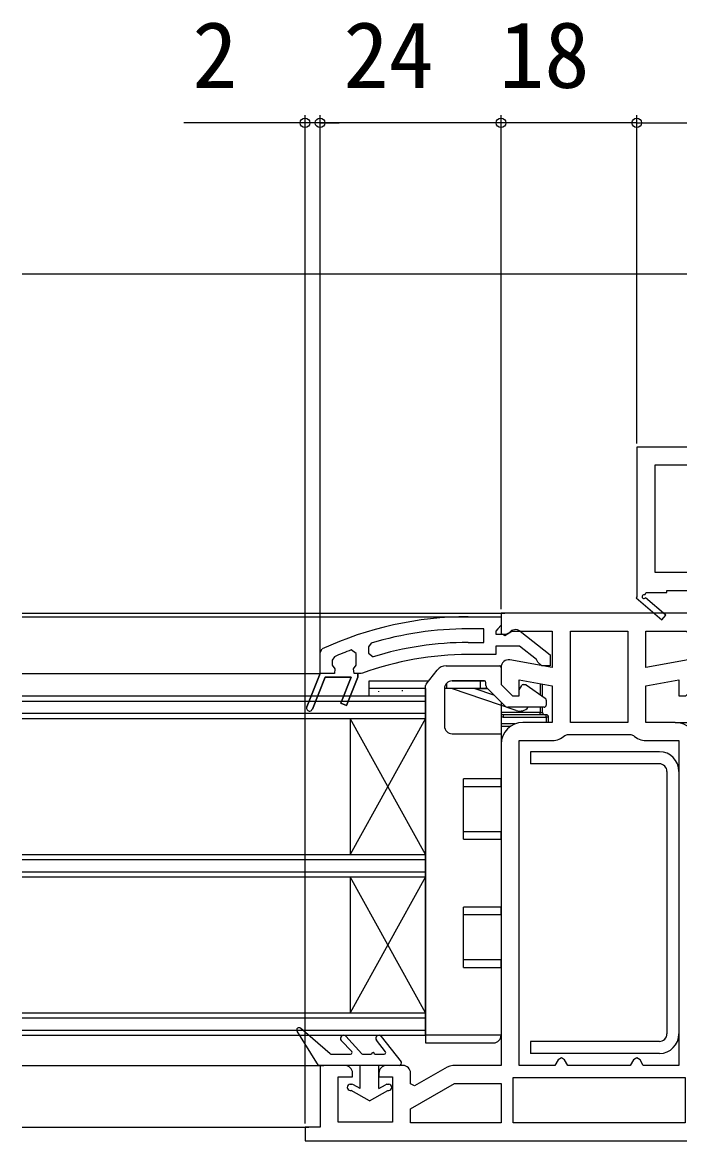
# Model space of a CAD drawing. Units: millimetres, scale not verified. Extents: x -525 to 525, y -783 to 778.
# Drawn here: x 1.5 to 88.7, y -472.4 to -324.9 of the extents above; entities that cross this region are included whole.
import ezdxf
from ezdxf.enums import TextEntityAlignment as Align

# ---------------------------------------------------------------- set-up
doc = ezdxf.new("R2010")
doc.units = ezdxf.units.MM
doc.header["$LTSCALE"] = 4
for name, color, linetype in [('0-2_YKK_11', 7, 'Continuous'), ('0-4_YKK_12', 2, 'Continuous'), ('0-5_YKK_13', 4, 'Continuous'), ('0-7_YKK_D', 6, 'Continuous')]:
    doc.layers.add(name, color=color, linetype=linetype)
doc.styles.add('ＭＳ ゴシック', font='')
doc.styles.get('ＭＳ ゴシック').set_extended_font_data('MS Gothic')

msp = doc.modelspace()

# ---------------------------------------------------------------- linework, layer by layer
at = {"layer": '0-2_YKK_11'}
for p, q in [((84.2, -420.1), (88.6, -420.1)), ((52, -463.2), (49.8, -463.2))]:
    msp.add_line(p, q, dxfattribs=at)
for points in [[(125, -381.2), (83, -381.2), (83, -401.066), (82.923, -401.2), (86.341, -404.105), (86.859, -403.495), (84.139, -401.184)], [(84.074, -400.806), (84.251, -400.5), (87, -400.5), (87, -400.2), (106, -400.2)], [(60.633, -403.702), (65, -403.702), (65, -404.802), (64.562, -405.298), (64.3, -405.595), (64.3, -406.002), (65.7, -406.002), (66.1, -405.802)], [(89.826, -409.415), (84.2, -410.407), (84.2, -405.6), (89.556, -405.6), (90.485, -406.18), (91, -405.895), (91, -403.2), (78, -403.2), (65, -403.2), (65, -405.895), (65.515, -406.18), (66.444, -405.6), (71.8, -405.6), (71.8, -410.407), (66.174, -409.415)], [(60.633, -407.102), (62.7, -407.102), (62.7, -405.302), (60.633, -405.302)], [(67.517, -405.615), (71.5, -408.727), (71.5, -410.202), (70.399, -410.202), (69.899, -409.726), (69.708, -409.357), (67.461, -407.602), (64.3, -407.602), (64.3, -408.702), (60.633, -408.702)], [(42.9, -408.996), (42.6, -409.455), (42.6, -410.127), (42.975, -410.611), (42.9, -411.202), (41, -411.202), (39.228, -415.654), (41, -411.202), (41, -408.42), (41.29, -407.966)], [(39.972, -415.95), (41.662, -411.702), (45.139, -411.702), (43.765, -415.154), (44.509, -415.45), (46, -411.702), (46, -411.202), (45.5, -411.202), (45.425, -410.611), (45.8, -410.127), (45.8, -410.102), (45.8, -408.566), (45.125, -408.098)], [(47.755, -407.21), (47.4, -407.689), (47.4, -408.525), (48.048, -409.003)], [(46.617, -411.172), (46.446, -411.202), (46, -411.202), (46, -411.702), (44.509, -415.45), (43.765, -415.154), (45.139, -411.702), (41.662, -411.702), (39.972, -415.95)], [(65, -410.4), (65, -412.7), (66.5, -414.2), (67.4, -414.2), (67.4, -412.068), (71.8, -412.844), (71.8, -417.7), (67.9, -417.7)], [(88.1, -417.7), (84.2, -417.7), (84.2, -412.844), (88.6, -412.068), (88.6, -414.2), (89.5, -414.2), (91, -412.7), (91, -410.4)], [(88.6, -420.1), (88.6, -463.2), (83.866, -463.2), (83.433, -462.45), (83, -462.2), (82.567, -462.45), (82.134, -463.2), (78, -463.2), (73.866, -463.2), (73.433, -462.45), (73, -462.2), (72.567, -462.45), (72.134, -463.2), (67.4, -463.2), (67.4, -420.1), (71.8, -420.1)], [(73.455, -419.438), (73.8, -419.3), (78, -419.3), (82.2, -419.3), (82.545, -419.438)], [(65, -420.6), (65, -463.2), (58.973, -463.2)], [(44.3, -463.2), (41, -463.2), (41, -471.4), (39, -471.4), (39, -473.2), (78, -473.2), (117, -473.2), (117, -471.4), (115, -471.4), (115, -463.2), (111.7, -463.2)], [(48.8, -464.2), (48.8, -464.7), (50.6, -464.7), (50.6, -470.7), (43.4, -470.7), (43.4, -464.7), (45.3, -464.7), (45.3, -464.2)], [(57.523, -463.589), (53.5, -465.911), (53, -465.623), (53, -464.2)]]:
    msp.add_lwpolyline(points, dxfattribs=at)
for points in [[(85.4, -397.8), (107, -397.8), (107, -383.6), (85.4, -383.6)], [(74.2, -417.7), (74.2, -405.6), (78, -405.6), (81.8, -405.6), (81.8, -417.7), (78, -417.7)], [(65, -470.8), (53, -470.8), (53, -468.971), (58.839, -465.6), (65, -465.6)], [(66.6, -464.8), (78, -464.8), (89.4, -464.8), (89.4, -470.8), (78, -470.8), (66.6, -470.8)]]:
    msp.add_lwpolyline(points, close=True, dxfattribs=at)
for centre, radius, start, end in [((83.949, -401.022), 0.25, 60, 319.64299), ((60.633, -449.702), 46, 90.00001, 114.86598), ((60.633, -449.702), 44.4, 89.99999, 106.86019), ((66.9, -406.402), 1, 51.91328, 143.13011), ((60.633, -449.702), 42.6, 89.99999, 107.18277), ((60.633, -449.701), 44.4, 110.44221, 113.53922), ((60.633, -449.702), 41, 89.99999, 109.98888), ((66, -410.4), 1, 80.00002, 180), ((39.6, -415.802), 0.4, 158.30059, 338.30061), ((39.6, -415.802), 0.4, 158.30059, 338.30061), ((67.9, -420.6), 2.9, 90.00001, 179.99999), ((88.1, -420.6), 2.9, 0.00001, 89.99999), ((71.8, -417.7), 2.4, 270, 313.60283), ((84.2, -417.7), 2.4, 226.39717, 270), ((44.3, -464.2), 1, 0.00001, 89.99999), ((49.8, -464.2), 1, 90.00001, 179.99999), ((52, -464.2), 1, 0.00001, 89.99999), ((58.973, -466.1), 2.9, 89.99998, 119.99999)]:
    msp.add_arc(centre, radius, start, end, dxfattribs=at)
at = {"layer": '0-4_YKK_12'}
for p, q in [((1.5, -358.2), (199.5, -358.2)), ((1.5, -403.2), (65.5, -403.2)), ((1.5, -403.701), (64.501, -403.7)), ((1.5, -411.202), (41.001, -411.202)), ((1.5, -414.202), (55.001, -414.202)), ((55.001, -414.202), (55.001, -459.202)), ((1.5, -414.902), (55.001, -414.902)), ((1.5, -416.502), (55.001, -416.502)), ((1.5, -417.202), (55.001, -417.202)), ((45.001, -417.202), (45.001, -435.202)), ((55.001, -417.202), (45.001, -435.202)), ((55.001, -435.202), (45.001, -417.202)), ((88.1, -417.7), (91.3, -417.7)), ((1.5, -435.202), (55.001, -435.202)), ((1.5, -435.902), (55.001, -435.902)), ((1.5, -437.502), (55.001, -437.502)), ((1.5, -438.202), (55.001, -438.202)), ((45.001, -438.202), (45.001, -456.202)), ((55.001, -438.202), (45.001, -456.202)), ((55.001, -456.202), (45.001, -438.202)), ((1.5, -456.202), (55.001, -456.202)), ((1.5, -456.902), (55.001, -456.902)), ((1.5, -458.502), (55.001, -458.502)), ((1.5, -459.202), (55.001, -459.202)), ((1.5, -463.2), (41.501, -463.2)), ((1.5, -471.4), (39.501, -471.4))]:
    msp.add_line(p, q, dxfattribs=at)
at = {"layer": '0-5_YKK_13'}
for p, q in [((55.065, -412.618), (56.549, -410.763)), ((57.72, -410.2), (64.799, -410.2)), ((65.02, -410.2), (64.999, -410.2)), ((64.999, -410.4), (64.999, -410.2)), ((64.999, -410.4), (64.999, -411.993)), ((47.799, -412.2), (55.399, -412.2)), ((54.999, -459.2), (54.999, -412.805)), ((57.749, -412.538), (57.749, -413.2)), ((62.799, -412.2), (58.499, -412.2)), ((58.499, -412.2), (58.599, -412.2)), ((58.599, -412.2), (62.799, -412.2)), ((62.249, -412.2), (62.249, -413.2)), ((62.999, -412.821), (62.999, -412.4)), ((67.399, -413.393), (67.742, -412.8)), ((67.915, -412.7), (68.236, -412.7)), ((68.351, -412.736), (70.872, -414.501)), ((70.199, -412.562), (70.199, -414.03)), ((70.499, -414.24), (70.499, -412.615)), ((47.799, -413.2), (47.499, -413.2)), ((47.5, -414.201), (47.499, -413.2)), ((47.5, -414.201), (54.999, -414.201)), ((54.999, -413.2), (47.799, -413.2)), ((48.731, -413.544), (48.731, -413.644)), ((51.906, -413.444), (51.906, -413.544)), ((54.999, -413.2), (54.999, -414.201)), ((57.499, -413.2), (57.499, -418.2)), ((63.171, -413.2), (57.499, -413.2)), ((57.499, -414.201), (57.5, -414.201)), ((61.539, -413.2), (64.013, -414.042)), ((61.539, -413.2), (63.171, -413.2)), ((65.525, -415.553), (63.146, -413.175)), ((64.999, -415.028), (64.999, -419.2)), ((70.699, -415.7), (65.878, -415.7)), ((70.199, -415.7), (70.199, -416.4)), ((70.499, -416.4), (70.499, -415.7)), ((70.999, -414.746), (70.999, -415.4)), ((70.999, -416.7), (65.299, -416.7)), ((65.299, -416.7), (65.299, -417)), ((65.299, -417), (70.999, -417)), ((70.199, -416.4), (70.499, -416.4)), ((70.999, -417), (70.999, -417.7)), ((71.299, -417.7), (71.299, -417)), ((66.841, -417.9), (64.999, -417.9)), ((64.999, -418.2), (66.272, -418.2)), ((58.499, -419.2), (64.999, -419.2)), ((64.999, -419.2), (64.999, -425.2)), ((68.9, -421.6), (68.9, -423.2)), ((86, -421.6), (68.9, -421.6)), ((86, -423.2), (68.9, -423.2)), ((87, -424.2), (87, -459)), ((88.6, -424.2), (88.6, -459)), ((59.999, -433.2), (59.999, -425.2)), ((64.999, -425.2), (59.999, -425.2)), ((64.999, -432.2), (59.999, -432.2)), ((64.999, -433.2), (64.999, -432.2)), ((59.999, -433.2), (64.999, -433.2)), ((64.999, -433.2), (64.999, -442.2)), ((59.999, -450.2), (59.999, -442.2)), ((64.999, -442.2), (59.999, -442.2)), ((64.999, -449.2), (59.999, -449.2)), ((64.999, -450.2), (64.999, -449.2)), ((59.999, -450.2), (64.999, -450.2)), ((64.999, -450.2), (64.999, -459.2)), ((40.8, -463.2), (37.946, -458.66)), ((42.344, -461.652), (38.395, -458.272)), ((45.195, -461.364), (43.807, -459.872)), ((46.541, -461.636), (44.393, -459.328)), ((49.673, -461.377), (48.484, -459.845)), ((49.115, -459.354), (51.737, -462.716)), ((54.999, -459.2), (54.999, -460.2)), ((64.999, -459.2), (54.999, -459.2)), ((54.999, -460.2), (63.999, -460.2)), ((68.9, -460), (68.9, -461.6)), ((86, -460), (68.9, -460)), ((42.474, -461.7), (45.048, -461.7)), ((46.687, -461.7), (47.822, -461.7)), ((48.222, -461.7), (49.515, -461.7)), ((86, -461.6), (68.9, -461.6)), ((51.5, -463.2), (40.8, -463.2)), ((46.3, -466.255), (46.3, -463.2)), ((48.8, -466.255), (48.8, -463.2)), ((45, -465.7), (45.232, -465.7)), ((46.3, -466.255), (45.432, -465.754)), ((48.8, -466.255), (49.668, -465.754)), ((49.868, -465.7), (50.1, -465.7)), ((45, -466.5), (45.125, -466.5)), ((47.55, -467.9), (45.125, -466.5)), ((47.55, -467.9), (49.975, -466.5)), ((49.975, -466.5), (50.1, -466.5))]:
    msp.add_line(p, q, dxfattribs=at)
for points in [[(47.499, -413.2), (47.499, -412.2), (47.799, -412.2)], [(67.016, -416.12), (58.434, -413.2), (57.499, -413.2)], [(70.199, -416.7), (70.199, -416.4), (64.999, -416.4)], [(71.299, -417), (70.999, -417), (70.999, -416.7)], [(59.999, -426.2), (64.999, -426.2), (64.999, -425.2)], [(59.999, -443.2), (64.999, -443.2), (64.999, -442.2)]]:
    msp.add_lwpolyline(points, dxfattribs=at)
for centre, radius, start, end in [((57.72, -411.7), 1.5, 90, 141.34019), ((64.799, -410.4), 0.2, 0, 90), ((55.299, -412.805), 0.3, 141.34019, 180), ((58.499, -413.2), 1, 90, 180), ((62.799, -412.4), 0.2, 0, 90), ((63.499, -412.821), 0.5, 180, 225), ((67.915, -412.9), 0.2, 90, 150), ((68.236, -412.9), 0.2, 55, 90), ((70.699, -414.746), 0.3, 0, 55), ((65.878, -415.2), 0.5, 225, 270), ((67.499, -414.7), 1.5, 251.20957, 318.18969), ((70.699, -415.4), 0.3, 270, 0), ((65.299, -416.4), 0.3, 180, 270), ((65.299, -416.4), 0.6, 240, 270), ((70.799, -416.4), 0.3, 180, 270), ((70.999, -417), 0.3, 0, 90), ((58.499, -418.2), 1, 180, 270), ((86, -424.2), 2.6, 0, 90), ((86, -424.2), 1, 0, 90), ((38.2, -458.5), 0.3, 49.43895, 212.15282), ((44.1, -459.6), 0.4, 42.9326, 222.9326), ((48.8, -459.6), 0.4, 37.94551, 217.81232), ((63.999, -459.2), 1, 270, 0), ((86, -459), 2.6, 270, 0), ((86, -459), 1, 270, 0), ((42.474, -461.5), 0.2, 229.43895, 270), ((45.048, -461.5), 0.2, 270, 42.9326), ((46.687, -461.5), 0.2, 222.9326, 270), ((48.022, -461.7), 0.2, 0, 180), ((49.515, -461.5), 0.2, 270, 37.81232), ((51.5, -462.9), 0.3, 270, 37.94551), ((45, -466.1), 0.4, 90, 270), ((45.232, -466.1), 0.4, 60, 90), ((49.868, -466.1), 0.4, 90, 120), ((50.1, -466.1), 0.4, 270, 90)]:
    msp.add_arc(centre, radius, start, end, dxfattribs=at)
at = {"layer": '0-7_YKK_D'}
for p, q in [((39, -470.9), (39, -337.2)), ((41, -409.154), (41, -337.2)), ((41, -409.154), (41, -337.2)), ((65, -402.7), (65, -337.2)), ((65, -402.7), (65, -337.2)), ((83, -380.7), (83, -337.2)), ((83, -380.7), (83, -337.2)), ((39, -338.2), (22.945, -338.2)), ((41, -338.2), (39, -338.2)), ((65, -338.2), (41, -338.2)), ((41, -338.2), (43.55, -338.2)), ((83, -338.2), (65, -338.2)), ((83, -338.2), (149, -338.2))]:
    msp.add_line(p, q, dxfattribs=at)
for centre in [(39, -338.2), (41, -338.2), (41, -338.2), (65, -338.2), (65, -338.2), (83, -338.2), (83, -338.2)]:
    msp.add_circle(centre, 0.637, dxfattribs=at)

# ---------------------------------------------------------------- texts
at = {"layer": '0-7_YKK_D', "style": 'ＭＳ ゴシック'}
for s, p in [('2', (24.059, -336.2)), ('24', (44.102, -336.2)), ('18', (64.761, -336.2))]:
    msp.add_text(s, height=8.798, dxfattribs=at).set_placement(p, align=Align.BOTTOM_LEFT)

doc.saveas('drawing.dxf')
